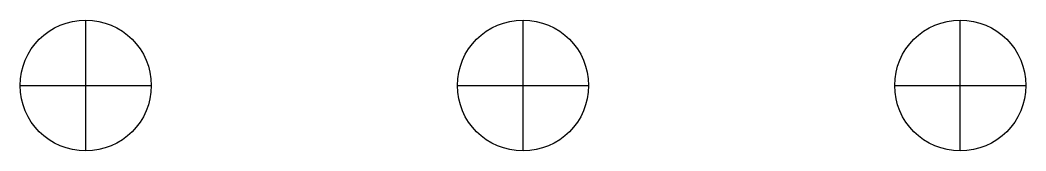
# Model space of a CAD drawing. Header units: millimetres. Extents: x -150 to 2150, y -150 to 150.
import ezdxf

# ---------------------------------------------------------------- set-up
doc = ezdxf.new("R2010")
doc.units = ezdxf.units.MM
doc.layers.add('E-LIGHT', color=2, linetype='Continuous')

# ---------------------------------------------------------------- blocks, each defined once
blk = doc.blocks.new('LT-DL')
for p, q in [((0, -150), (0, 150)), ((-150, 0), (150, 0))]:
    blk.add_line(p, q)
blk.add_circle((0, 0), 150)

msp = doc.modelspace()

# ---------------------------------------------------------------- block references
at = {"layer": 'E-LIGHT'}
for p in [(0, 0), (1000, 0), (2000, 0)]:
    msp.add_blockref('LT-DL', p, dxfattribs=at)

doc.saveas('drawing.dxf')
